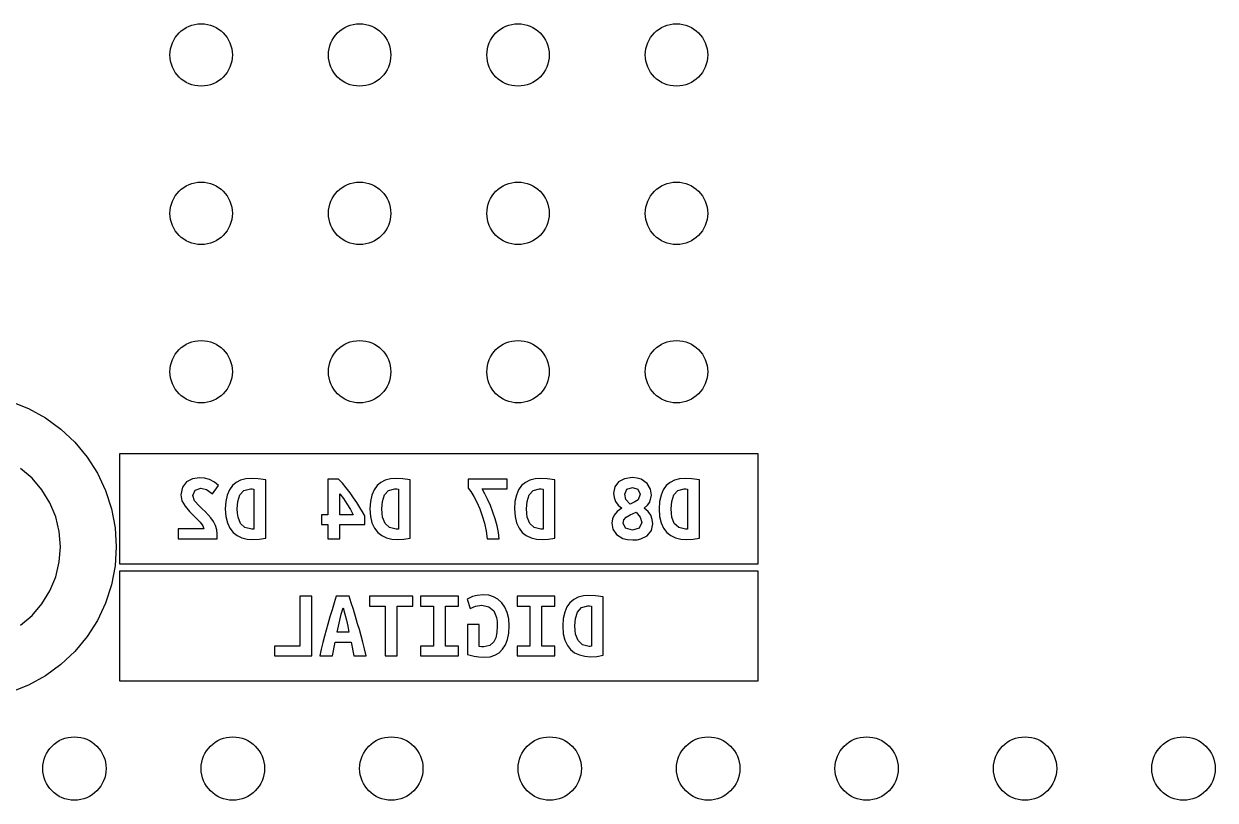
# Model space of a CAD drawing. Extents: x 48.4 to 111, y -108.5 to -46.5.
# Drawn here: x 59.39 to 78.49, y -58.93 to -46.48 of the extents above; entities that cross this region are included whole.
import ezdxf

# ---------------------------------------------------------------- set-up
doc = ezdxf.new("R2010")
doc.units = 0
doc.layers.add('BLACK', color=7, linetype='CONTINUOUS')

msp = doc.modelspace()

# ---------------------------------------------------------------- linework, layer by layer
at = {"layer": 'BLACK', "linetype": 'CONTINUOUS'}
for p, q in [((59.177092, -52.533912), (59.463159, -52.647174)), ((59.463159, -52.647174), (59.732776, -52.795397)), ((59.732776, -52.795397), (59.981689, -52.976243)), ((59.981689, -52.976243), (60.205973, -53.18686)), ((60.205973, -53.18686), (60.402092, -53.423926)), ((60.402092, -53.423926), (60.566951, -53.683703)), ((60.926399, -55.140799), (60.926399, -53.368001)), ((60.926399, -53.368001), (61.312798, -53.368001)), ((61.312798, -53.368001), (70.767202, -53.368001)), ((70.767202, -53.368001), (71.153601, -53.368001)), ((71.153601, -53.368001), (71.153601, -55.140799)), ((59.519405, -53.764595), (59.333884, -53.606146)), ((59.677854, -53.950116), (59.519405, -53.764595)), ((60.566951, -53.683703), (60.697952, -53.962095)), ((61.995178, -53.823952), (61.928717, -53.909732)), ((62.091005, -53.772947), (61.995178, -53.823952)), ((62.203833, -53.755946), (62.091005, -53.772947)), ((62.284397, -53.763674), (62.203833, -53.755946)), ((62.365348, -53.786857), (62.284397, -53.763674)), ((62.441662, -53.82627), (62.365348, -53.786857)), ((62.508315, -53.882684), (62.441662, -53.82627)), ((62.790966, -53.830327), (62.730881, -53.881912)), ((62.863029, -53.794585), (62.790966, -53.830327)), ((62.945139, -53.77372), (62.863029, -53.794585)), ((63.035363, -53.766765), (62.945139, -53.77372)), ((63.142009, -53.771402), (63.035363, -53.766765)), ((63.264111, -53.789949), (63.142009, -53.771402)), ((63.264111, -54.723488), (63.264111, -53.789949)), ((64.432581, -53.777584), (64.262566, -53.777584)), ((64.262566, -53.777584), (64.262566, -54.352545)), ((64.494405, -53.843465), (64.432581, -53.777584)), ((64.556229, -53.91746), (64.494405, -53.843465)), ((65.109359, -53.830327), (65.049274, -53.881912)), ((65.181422, -53.794585), (65.109359, -53.830327)), ((65.263532, -53.77372), (65.181422, -53.794585)), ((65.353756, -53.766765), (65.263532, -53.77372)), ((65.460402, -53.771402), (65.353756, -53.766765)), ((65.582504, -53.789949), (65.460402, -53.771402)), ((65.582504, -54.723488), (65.582504, -53.789949)), ((67.135827, -53.777584), (66.511406, -53.777584)), ((66.511406, -53.777584), (66.511406, -53.921324)), ((67.135827, -53.935235), (67.135827, -53.777584)), ((67.427751, -53.830327), (67.367666, -53.881912)), ((67.499815, -53.794585), (67.427751, -53.830327)), ((67.581924, -53.77372), (67.499815, -53.794585)), ((67.672148, -53.766765), (67.581924, -53.77372)), ((67.778794, -53.771402), (67.672148, -53.766765)), ((67.900896, -53.789949), (67.778794, -53.771402)), ((67.900896, -54.723488), (67.900896, -53.789949)), ((68.921762, -53.822406), (68.860904, -53.902004)), ((69.017009, -53.771402), (68.921762, -53.822406)), ((69.140464, -53.7544), (69.017009, -53.771402)), ((69.220062, -53.760969), (69.140464, -53.7544)), ((69.28575, -53.780675), (69.220062, -53.760969)), ((69.380031, -53.847136), (69.28575, -53.780675)), ((69.431808, -53.937553), (69.380031, -53.847136)), ((69.746144, -53.830327), (69.686059, -53.881912)), ((69.818207, -53.794585), (69.746144, -53.830327)), ((69.900317, -53.77372), (69.818207, -53.794585)), ((69.990541, -53.766765), (69.900317, -53.77372)), ((70.097187, -53.771402), (69.990541, -53.766765)), ((70.219289, -53.789949), (70.097187, -53.771402)), ((70.219289, -54.723488), (70.219289, -53.789949)), ((59.805331, -54.158139), (59.677854, -53.950116)), ((60.697952, -53.962095), (60.793029, -54.25471)), ((61.928717, -53.909732), (61.903988, -54.029516)), ((61.903988, -54.029516), (61.922535, -54.12457)), ((62.097187, -54.043426), (62.132736, -53.953009)), ((62.125781, -54.125343), (62.097187, -54.043426)), ((62.132736, -53.953009), (62.22238, -53.921324)), ((62.22238, -53.921324), (62.316662, -53.942963)), ((62.316662, -53.942963), (62.414034, -54.015606)), ((62.414034, -54.015606), (62.508315, -53.882684)), ((62.646646, -54.03338), (62.624042, -54.13481)), ((62.682774, -53.949531), (62.646646, -54.03338)), ((62.730881, -53.881912), (62.682774, -53.949531)), ((62.81898, -54.134616), (62.851437, -54.031062)), ((62.851437, -54.031062), (62.914807, -53.959191)), ((62.914807, -53.959191), (63.018362, -53.932143)), ((63.018362, -53.932143), (63.046182, -53.932916)), ((63.046182, -53.932916), (63.074003, -53.93678)), ((63.074003, -53.93678), (63.074003, -54.579748)), ((64.452674, -54.352545), (64.452674, -54.015606)), ((64.452674, -54.015606), (64.509861, -54.09134)), ((64.616507, -53.996092), (64.556229, -53.91746)), ((64.673694, -54.075884), (64.616507, -53.996092)), ((64.965039, -54.03338), (64.942434, -54.13481)), ((65.001167, -53.949531), (64.965039, -54.03338)), ((65.049274, -53.881912), (65.001167, -53.949531)), ((65.137372, -54.134616), (65.16983, -54.031062)), ((65.16983, -54.031062), (65.233199, -53.959191)), ((65.233199, -53.959191), (65.336754, -53.932143)), ((65.336754, -53.932143), (65.364575, -53.932916)), ((65.364575, -53.932916), (65.392396, -53.93678)), ((65.392396, -53.93678), (65.392396, -54.579748)), ((66.511406, -53.921324), (66.55507, -53.978898)), ((66.55507, -53.978898), (66.602597, -54.055791)), ((66.776862, -54.011548), (66.733972, -53.935235)), ((66.733972, -53.935235), (67.135827, -53.935235)), ((66.822071, -54.101386), (66.776862, -54.011548)), ((67.283431, -54.03338), (67.260827, -54.13481)), ((67.31956, -53.949531), (67.283431, -54.03338)), ((67.367666, -53.881912), (67.31956, -53.949531)), ((67.455765, -54.134616), (67.488223, -54.031062)), ((67.488223, -54.031062), (67.551592, -53.959191)), ((67.551592, -53.959191), (67.655147, -53.932143)), ((67.655147, -53.932143), (67.682968, -53.932916)), ((67.682968, -53.932916), (67.710788, -53.93678)), ((67.710788, -53.93678), (67.710788, -54.579748)), ((68.860904, -53.902004), (68.840618, -54.004786)), ((68.840618, -54.004786), (68.848733, -54.070667)), ((69.019907, -54.020242), (69.056229, -53.939099)), ((69.04, -54.102932), (69.019907, -54.020242)), ((69.056229, -53.939099), (69.143555, -53.912051)), ((69.143555, -53.912051), (69.230881, -53.939871)), ((69.230881, -53.939871), (69.268748, -54.021788)), ((69.268748, -54.021788), (69.233199, -54.109887)), ((69.423308, -54.145436), (69.448037, -54.034153)), ((69.448037, -54.034153), (69.431808, -53.937553)), ((69.601824, -54.03338), (69.579219, -54.13481)), ((69.637952, -53.949531), (69.601824, -54.03338)), ((69.686059, -53.881912), (69.637952, -53.949531)), ((69.774158, -54.134616), (69.806615, -54.031062)), ((69.806615, -54.031062), (69.869985, -53.959191)), ((69.869985, -53.959191), (69.973539, -53.932143)), ((69.973539, -53.932143), (70.00136, -53.932916)), ((70.00136, -53.932916), (70.029181, -53.93678)), ((70.029181, -53.93678), (70.029181, -54.579748)), ((59.898696, -54.383543), (59.805331, -54.158139)), ((61.922535, -54.12457), (61.971994, -54.213442)), ((61.971994, -54.213442), (62.041546, -54.296904)), ((62.198423, -54.208805), (62.125781, -54.125343)), ((62.244019, -54.253048), (62.198423, -54.208805)), ((62.624042, -54.13481), (62.616507, -54.255173)), ((62.809706, -54.255173), (62.81898, -54.134616)), ((64.509861, -54.09134), (64.567821, -54.175575)), ((64.567821, -54.175575), (64.622689, -54.264446)), ((64.727017, -54.155289), (64.673694, -54.075884)), ((64.775703, -54.232762), (64.727017, -54.155289)), ((64.817821, -54.305211), (64.775703, -54.232762)), ((64.942434, -54.13481), (64.9349, -54.255173)), ((65.128099, -54.255173), (65.137372, -54.134616)), ((66.602597, -54.055791), (66.650703, -54.14814)), ((66.650703, -54.14814), (66.696105, -54.252082)), ((66.8667, -54.200884), (66.822071, -54.101386)), ((66.907852, -54.306177), (66.8667, -54.200884)), ((67.260827, -54.13481), (67.253292, -54.255173)), ((67.446491, -54.255173), (67.455765, -54.134616)), ((68.848733, -54.070667), (68.873076, -54.135389)), ((68.873076, -54.135389), (68.914807, -54.194315)), ((68.914807, -54.194315), (68.975085, -54.242808)), ((69.108006, -54.180984), (69.04, -54.102932)), ((69.184127, -54.144663), (69.108006, -54.180984)), ((69.233199, -54.109887), (69.184127, -54.144663)), ((69.330572, -54.244354), (69.387759, -54.19644)), ((69.387759, -54.19644), (69.423308, -54.145436)), ((69.579219, -54.13481), (69.571685, -54.255173)), ((69.764884, -54.255173), (69.774158, -54.134616)), ((59.955651, -54.620777), (59.898696, -54.383543)), ((60.793029, -54.25471), (60.850681, -54.556934)), ((62.041546, -54.296904), (62.120371, -54.374184)), ((62.120371, -54.374184), (62.166739, -54.418233)), ((62.166739, -54.418233), (62.216198, -54.470783)), ((62.292705, -54.299222), (62.244019, -54.253048)), ((62.341391, -54.348295), (62.292705, -54.299222)), ((62.386986, -54.401232), (62.341391, -54.348295)), ((62.427172, -54.458612), (62.386986, -54.401232)), ((62.616507, -54.255173), (62.624815, -54.378241)), ((62.624815, -54.378241), (62.649737, -54.481602)), ((62.812604, -54.323372), (62.809706, -54.255173)), ((62.821298, -54.385776), (62.812604, -54.323372)), ((62.859938, -54.488558), (62.821298, -54.385776)), ((64.262566, -54.352545), (64.159011, -54.352545)), ((64.159011, -54.352545), (64.159011, -54.50865)), ((64.669057, -54.352545), (64.452674, -54.352545)), ((64.622689, -54.264446), (64.669057, -54.352545)), ((64.851437, -54.369547), (64.817821, -54.305211)), ((64.851437, -54.50865), (64.851437, -54.369547)), ((64.9349, -54.255173), (64.943207, -54.378241)), ((64.943207, -54.378241), (64.96813, -54.481602)), ((65.130997, -54.323372), (65.128099, -54.255173)), ((65.139691, -54.385776), (65.130997, -54.323372)), ((65.178331, -54.488558), (65.139691, -54.385776)), ((66.696105, -54.252082), (66.73745, -54.36549)), ((66.73745, -54.36549), (66.773385, -54.486239)), ((66.944366, -54.414949), (66.907852, -54.306177)), ((66.975085, -54.524879), (66.944366, -54.414949)), ((67.253292, -54.255173), (67.2616, -54.378241)), ((67.2616, -54.378241), (67.286522, -54.481602)), ((67.449389, -54.323372), (67.446491, -54.255173)), ((67.458083, -54.385776), (67.449389, -54.323372)), ((67.496723, -54.488558), (67.458083, -54.385776)), ((68.823423, -54.41746), (68.814343, -54.487012)), ((68.850665, -54.354091), (68.823423, -54.41746)), ((68.89993, -54.296131), (68.850665, -54.354091)), ((68.975085, -54.242808), (68.89993, -54.296131)), ((68.993632, -54.483921), (69.005224, -54.429825)), ((69.005224, -54.429825), (69.042318, -54.387321)), ((69.042318, -54.387321), (69.108006, -54.348681)), ((69.108006, -54.348681), (69.203833, -54.307723)), ((69.203833, -54.307723), (69.270294, -54.387321)), ((69.270294, -54.387321), (69.293478, -54.471556)), ((69.393555, -54.297483), (69.330572, -54.244354)), ((69.437218, -54.357955), (69.393555, -54.297483)), ((69.46272, -54.424222), (69.437218, -54.357955)), ((69.471221, -54.49474), (69.46272, -54.424222)), ((69.571685, -54.255173), (69.579992, -54.378241)), ((69.579992, -54.378241), (69.604915, -54.481602)), ((69.767782, -54.323372), (69.764884, -54.255173)), ((69.776476, -54.385776), (69.767782, -54.323372)), ((69.815116, -54.488558), (69.776476, -54.385776)), ((59.974793, -54.864), (59.955651, -54.620777)), ((60.850681, -54.556934), (60.87, -54.864)), ((62.271839, -54.576657), (61.860711, -54.576657)), ((61.860711, -54.576657), (61.860711, -54.734307)), ((62.216198, -54.470783), (62.255611, -54.525652)), ((62.255611, -54.525652), (62.271839, -54.576657)), ((62.459629, -54.521015), (62.427172, -54.458612)), ((62.481074, -54.589021), (62.459629, -54.521015)), ((62.488223, -54.66321), (62.481074, -54.589021)), ((62.649737, -54.481602), (62.689343, -54.566417)), ((62.689343, -54.566417), (62.7417, -54.633844)), ((62.931036, -54.556564), (62.859938, -54.488558)), ((63.04, -54.581293), (62.931036, -54.556564)), ((63.057002, -54.581293), (63.04, -54.581293)), ((63.074003, -54.579748), (63.057002, -54.581293)), ((64.159011, -54.50865), (64.262566, -54.50865)), ((64.262566, -54.50865), (64.262566, -54.734307)), ((64.452674, -54.734307), (64.452674, -54.50865)), ((64.452674, -54.50865), (64.851437, -54.50865)), ((64.96813, -54.481602), (65.007736, -54.566417)), ((65.007736, -54.566417), (65.060093, -54.633844)), ((65.249428, -54.556564), (65.178331, -54.488558)), ((65.358393, -54.581293), (65.249428, -54.556564)), ((65.375394, -54.581293), (65.358393, -54.581293)), ((65.392396, -54.579748), (65.375394, -54.581293)), ((66.773385, -54.486239), (66.80024, -54.610466)), ((66.80024, -54.610466), (66.814343, -54.734307)), ((66.99711, -54.632491), (66.975085, -54.524879)), ((67.286522, -54.481602), (67.326128, -54.566417)), ((67.326128, -54.566417), (67.378485, -54.633844)), ((67.567821, -54.556564), (67.496723, -54.488558)), ((67.676785, -54.581293), (67.567821, -54.556564)), ((67.693787, -54.581293), (67.676785, -54.581293)), ((67.710788, -54.579748), (67.693787, -54.581293)), ((68.814343, -54.487012), (68.832117, -54.581293)), ((68.832117, -54.581293), (68.889304, -54.667074)), ((69.03459, -54.563519), (68.993632, -54.483921)), ((69.1451, -54.596749), (69.03459, -54.563519)), ((69.249428, -54.565065), (69.1451, -54.596749)), ((69.293478, -54.471556), (69.249428, -54.565065)), ((69.382349, -54.685621), (69.448037, -54.603704)), ((69.448037, -54.603704), (69.471221, -54.49474)), ((69.604915, -54.481602), (69.644521, -54.566417)), ((69.644521, -54.566417), (69.696878, -54.633844)), ((69.886213, -54.556564), (69.815116, -54.488558)), ((69.995178, -54.581293), (69.886213, -54.556564)), ((70.012179, -54.581293), (69.995178, -54.581293)), ((70.029181, -54.579748), (70.012179, -54.581293)), ((61.860711, -54.734307), (62.485131, -54.734307)), ((62.485131, -54.734307), (62.488995, -54.695667)), ((62.488995, -54.695667), (62.488223, -54.66321)), ((62.7417, -54.633844), (62.806036, -54.684655)), ((62.806036, -54.684655), (62.881577, -54.719624)), ((62.881577, -54.719624), (62.966777, -54.73991)), ((62.966777, -54.73991), (63.060093, -54.746672)), ((63.060093, -54.746672), (63.159784, -54.741262)), ((63.159784, -54.741262), (63.264111, -54.723488)), ((64.262566, -54.734307), (64.452674, -54.734307)), ((65.060093, -54.633844), (65.124428, -54.684655)), ((65.124428, -54.684655), (65.199969, -54.719624)), ((65.199969, -54.719624), (65.28517, -54.73991)), ((65.28517, -54.73991), (65.378485, -54.746672)), ((65.378485, -54.746672), (65.478176, -54.741262)), ((65.478176, -54.741262), (65.582504, -54.723488)), ((66.814343, -54.734307), (67.007543, -54.734307)), ((67.007543, -54.734307), (66.99711, -54.632491)), ((67.378485, -54.633844), (67.442821, -54.684655)), ((67.442821, -54.684655), (67.518362, -54.719624)), ((67.518362, -54.719624), (67.603563, -54.73991)), ((67.603563, -54.73991), (67.696878, -54.746672)), ((67.696878, -54.746672), (67.796569, -54.741262)), ((67.796569, -54.741262), (67.900896, -54.723488)), ((68.889304, -54.667074), (68.992087, -54.72967)), ((68.992087, -54.72967), (69.062798, -54.748218)), ((69.062798, -54.748218), (69.148192, -54.7544)), ((69.148192, -54.7544), (69.21755, -54.749956)), ((69.21755, -54.749956), (69.28034, -54.736626)), ((69.28034, -54.736626), (69.382349, -54.685621)), ((69.696878, -54.633844), (69.761213, -54.684655)), ((69.761213, -54.684655), (69.836754, -54.719624)), ((69.836754, -54.719624), (69.921955, -54.73991)), ((69.921955, -54.73991), (70.01527, -54.746672)), ((70.01527, -54.746672), (70.114961, -54.741262)), ((70.114961, -54.741262), (70.219289, -54.723488)), ((59.955651, -55.107223), (59.974793, -54.864)), ((60.87, -54.864), (60.850681, -55.171066)), ((59.898696, -55.344457), (59.955651, -55.107223)), ((60.850681, -55.171066), (60.793029, -55.47329)), ((61.312798, -55.140799), (60.926399, -55.140799)), ((61.860711, -55.140799), (61.312798, -55.140799)), ((63.060093, -55.140799), (61.860711, -55.140799)), ((64.262566, -55.140799), (63.060093, -55.140799)), ((65.378485, -55.140799), (64.262566, -55.140799)), ((67.007543, -55.140799), (65.378485, -55.140799)), ((67.696878, -55.140799), (67.007543, -55.140799)), ((69.148192, -55.140799), (67.696878, -55.140799)), ((70.01527, -55.140799), (69.148192, -55.140799)), ((70.767202, -55.140799), (70.01527, -55.140799)), ((71.153601, -55.140799), (70.767202, -55.140799)), ((59.805331, -55.569861), (59.898696, -55.344457)), ((60.926997, -57.020997), (60.926997, -55.247003)), ((60.926997, -55.247003), (61.313994, -55.247003)), ((61.313994, -55.247003), (70.766006, -55.247003)), ((70.766006, -55.247003), (71.153003, -55.247003)), ((71.153003, -55.247003), (71.153003, -57.020997)), ((59.677854, -55.777884), (59.805331, -55.569861)), ((60.793029, -55.47329), (60.697952, -55.765905)), ((60.697952, -55.765905), (60.566951, -56.044297)), ((64.005944, -55.655672), (63.813994, -55.655672)), ((63.813994, -55.655672), (63.813994, -56.455981)), ((64.005944, -56.613876), (64.005944, -55.655672)), ((64.36203, -55.762531), (64.328119, -55.872584)), ((64.396037, -55.655672), (64.36203, -55.762531)), ((64.603467, -55.655672), (64.396037, -55.655672)), ((64.636265, -55.761661), (64.603467, -55.655672)), ((64.669644, -55.870649), (64.636265, -55.761661)), ((65.625139, -55.655672), (64.928545, -55.655672)), ((64.928545, -55.655672), (64.928545, -55.813567)), ((65.625139, -55.813567), (65.625139, -55.655672)), ((66.354241, -55.655672), (65.745882, -55.655672)), ((65.745882, -55.655672), (65.745882, -55.813567)), ((66.354241, -55.813567), (66.354241, -55.655672)), ((66.525294, -55.685084), (66.49356, -55.703659)), ((66.49356, -55.703659), (66.543096, -55.855362)), ((66.5787, -55.661864), (66.525294, -55.685084)), ((66.655325, -55.642514), (66.5787, -55.661864)), ((66.75517, -55.634), (66.655325, -55.642514)), ((66.839149, -55.641933), (66.75517, -55.634)), ((66.917709, -55.665734), (66.839149, -55.641933)), ((66.988529, -55.705401), (66.917709, -55.665734)), ((67.049288, -55.760935), (66.988529, -55.705401)), ((67.099211, -55.831949), (67.049288, -55.760935)), ((67.902229, -55.655672), (67.29387, -55.655672)), ((67.29387, -55.655672), (67.29387, -55.813567)), ((67.902229, -55.813567), (67.902229, -55.655672)), ((68.142167, -55.760161), (68.093986, -55.827885)), ((68.202345, -55.708497), (68.142167, -55.760161)), ((68.27452, -55.6727), (68.202345, -55.708497)), ((68.356757, -55.651802), (68.27452, -55.6727)), ((68.447121, -55.644836), (68.356757, -55.651802)), ((68.553932, -55.64948), (68.447121, -55.644836)), ((68.676223, -55.668056), (68.553932, -55.64948)), ((68.676223, -56.60304), (68.676223, -55.668056)), ((59.519405, -55.963405), (59.677854, -55.777884)), ((64.328119, -55.872584), (64.294305, -55.985829)), ((64.450991, -56.040347), (64.475759, -55.944372)), ((64.475759, -55.944372), (64.504396, -55.84143)), ((64.504396, -55.84143), (64.533034, -55.944372)), ((64.533034, -55.944372), (64.557802, -56.040347)), ((64.703603, -55.982636), (64.669644, -55.870649)), ((64.928545, -55.813567), (65.180867, -55.813567)), ((65.180867, -55.813567), (65.180867, -56.613876)), ((65.372817, -56.613876), (65.372817, -55.813567)), ((65.372817, -55.813567), (65.625139, -55.813567)), ((65.745882, -55.813567), (65.953313, -55.813567)), ((65.953313, -55.813567), (65.953313, -56.455981)), ((66.145263, -56.455981), (66.145263, -55.813567)), ((66.145263, -55.813567), (66.354241, -55.813567)), ((66.543096, -55.855362), (66.626687, -55.816663)), ((66.626687, -55.816663), (66.728854, -55.799635)), ((66.728854, -55.799635), (66.843406, -55.824402)), ((66.843406, -55.824402), (66.920031, -55.893288)), ((66.920031, -55.893288), (66.963375, -55.998551)), ((67.137523, -55.918056), (67.099211, -55.831949)), ((67.161904, -56.018868), (67.137523, -55.918056)), ((67.29387, -55.813567), (67.5013, -55.813567)), ((67.5013, -55.813567), (67.5013, -56.455981)), ((67.693251, -56.455981), (67.693251, -55.813567)), ((67.693251, -55.813567), (67.902229, -55.813567)), ((68.057802, -55.911864), (68.035163, -56.01345)), ((68.093986, -55.827885), (68.057802, -55.911864)), ((68.230402, -56.013257), (68.26291, -55.909542)), ((68.26291, -55.909542), (68.326378, -55.83756)), ((68.326378, -55.83756), (68.430093, -55.810471)), ((68.430093, -55.810471), (68.457957, -55.811245)), ((68.457957, -55.811245), (68.48582, -55.815115)), ((68.48582, -55.815115), (68.48582, -56.459077)), ((59.333884, -56.121854), (59.519405, -55.963405)), ((60.566951, -56.044297), (60.402092, -56.304074)), ((64.260588, -56.102266), (64.233808, -56.198272)), ((64.294305, -55.985829), (64.260588, -56.102266)), ((64.411517, -56.234619), (64.430093, -56.135548)), ((64.430093, -56.135548), (64.450991, -56.040347)), ((64.557802, -56.040347), (64.579474, -56.135548)), ((64.579474, -56.135548), (64.598824, -56.234619)), ((64.738142, -56.097622), (64.703603, -55.982636)), ((64.765944, -56.192824), (64.738142, -56.097622)), ((66.688607, -56.112328), (66.498204, -56.112328)), ((66.498204, -56.112328), (66.498204, -56.590656)), ((66.688607, -56.462173), (66.688607, -56.112328)), ((66.963375, -55.998551), (66.973243, -56.062986)), ((66.976533, -56.134), (66.970513, -56.238489)), ((66.973243, -56.062986), (66.976533, -56.134)), ((67.170031, -56.134), (67.161904, -56.018868)), ((67.163065, -56.250293), (67.170031, -56.134)), ((68.035163, -56.01345), (68.027616, -56.134)), ((68.027616, -56.134), (68.035937, -56.257259)), ((68.221115, -56.134), (68.230402, -56.013257)), ((68.224017, -56.202305), (68.221115, -56.134)), ((60.402092, -56.304074), (60.205973, -56.54114)), ((64.207337, -56.297437), (64.181176, -56.399759)), ((64.233808, -56.198272), (64.207337, -56.297437)), ((64.598824, -56.234619), (64.411517, -56.234619)), ((64.793622, -56.29205), (64.765944, -56.192824)), ((64.821176, -56.3953), (64.793622, -56.29205)), ((66.952453, -56.322854), (66.922353, -56.387096)), ((66.970513, -56.238489), (66.952453, -56.322854)), ((67.142167, -56.351492), (67.163065, -56.250293)), ((68.035937, -56.257259), (68.060898, -56.36078)), ((68.232724, -56.264805), (68.224017, -56.202305)), ((68.271424, -56.367746), (68.232724, -56.264805)), ((63.813994, -56.455981), (63.403777, -56.455981)), ((63.403777, -56.455981), (63.403777, -56.613876)), ((64.155325, -56.505238), (64.129783, -56.613876)), ((64.181176, -56.399759), (64.155325, -56.505238)), ((64.334118, -56.613876), (64.379009, -56.392514)), ((64.379009, -56.392514), (64.634427, -56.392514)), ((64.634427, -56.392514), (64.677771, -56.613876)), ((64.848607, -56.502576), (64.821176, -56.3953)), ((64.875913, -56.613876), (64.848607, -56.502576)), ((65.953313, -56.455981), (65.745882, -56.455981)), ((65.745882, -56.455981), (65.745882, -56.613876)), ((66.354241, -56.455981), (66.145263, -56.455981)), ((66.354241, -56.613876), (66.354241, -56.455981)), ((66.725759, -56.466817), (66.688607, -56.462173)), ((66.76291, -56.468365), (66.725759, -56.466817)), ((66.855402, -56.448048), (66.76291, -56.468365)), ((66.922353, -56.387096), (66.855402, -56.448048)), ((67.006912, -56.562793), (67.06322, -56.507839)), ((67.06322, -56.507839), (67.108498, -56.437406)), ((67.108498, -56.437406), (67.142167, -56.351492)), ((67.5013, -56.455981), (67.29387, -56.455981)), ((67.29387, -56.455981), (67.29387, -56.613876)), ((67.902229, -56.455981), (67.693251, -56.455981)), ((67.902229, -56.613876), (67.902229, -56.455981)), ((68.060898, -56.36078), (68.100565, -56.445726)), ((68.100565, -56.445726), (68.153003, -56.513257)), ((68.153003, -56.513257), (68.217438, -56.564147)), ((68.342632, -56.435858), (68.271424, -56.367746)), ((68.451765, -56.460625), (68.342632, -56.435858)), ((68.468793, -56.460625), (68.451765, -56.460625)), ((68.48582, -56.459077), (68.468793, -56.460625)), ((60.205973, -56.54114), (59.981689, -56.751757)), ((63.403777, -56.613876), (64.005944, -56.613876)), ((64.129783, -56.613876), (64.334118, -56.613876)), ((64.677771, -56.613876), (64.875913, -56.613876)), ((65.180867, -56.613876), (65.372817, -56.613876)), ((65.745882, -56.613876), (66.354241, -56.613876)), ((66.498204, -56.590656), (66.604241, -56.61852)), ((66.604241, -56.61852), (66.683769, -56.63013)), ((66.683769, -56.63013), (66.77839, -56.634)), ((66.77839, -56.634), (66.863723, -56.626067)), ((66.863723, -56.626067), (66.940155, -56.602266)), ((66.940155, -56.602266), (67.006912, -56.562793)), ((67.29387, -56.613876), (67.902229, -56.613876)), ((68.217438, -56.564147), (68.293096, -56.59917)), ((68.293096, -56.59917), (68.378429, -56.619488)), ((68.378429, -56.619488), (68.471889, -56.62626)), ((68.471889, -56.62626), (68.571734, -56.620842)), ((68.571734, -56.620842), (68.676223, -56.60304)), ((59.981689, -56.751757), (59.732776, -56.932603)), ((59.463159, -57.080826), (59.177092, -57.194088)), ((59.732776, -56.932603), (59.463159, -57.080826)), ((61.313994, -57.020997), (60.926997, -57.020997)), ((63.403777, -57.020997), (61.313994, -57.020997)), ((64.334118, -57.020997), (63.403777, -57.020997)), ((65.180867, -57.020997), (64.334118, -57.020997)), ((66.354241, -57.020997), (65.180867, -57.020997)), ((66.77839, -57.020997), (66.354241, -57.020997)), ((67.902229, -57.020997), (66.77839, -57.020997)), ((68.471889, -57.020997), (67.902229, -57.020997)), ((70.766006, -57.020997), (68.471889, -57.020997)), ((71.153003, -57.020997), (70.766006, -57.020997))]:
    msp.add_line(p, q, dxfattribs=at)
at = {"layer": 'BLACK'}
for centre, radius in [((62.23, -46.975), 0.5), ((64.77, -46.975), 0.5), ((67.31, -46.975), 0.5), ((69.85, -46.975), 0.5), ((62.23, -49.515), 0.5), ((64.77, -49.515), 0.5), ((67.31, -49.515), 0.5), ((69.85, -49.515), 0.5), ((62.23, -52.055), 0.5), ((64.77, -52.055), 0.5), ((67.31, -52.055), 0.5), ((69.85, -52.055), 0.5), ((60.198, -58.42), 0.508), ((62.738, -58.42), 0.508), ((65.278, -58.42), 0.508), ((67.818, -58.42), 0.508), ((70.358, -58.42), 0.508), ((72.898, -58.42), 0.508), ((75.438, -58.42), 0.508), ((77.978, -58.42), 0.508)]:
    msp.add_circle(centre, radius, dxfattribs=at)

doc.saveas('drawing.dxf')
